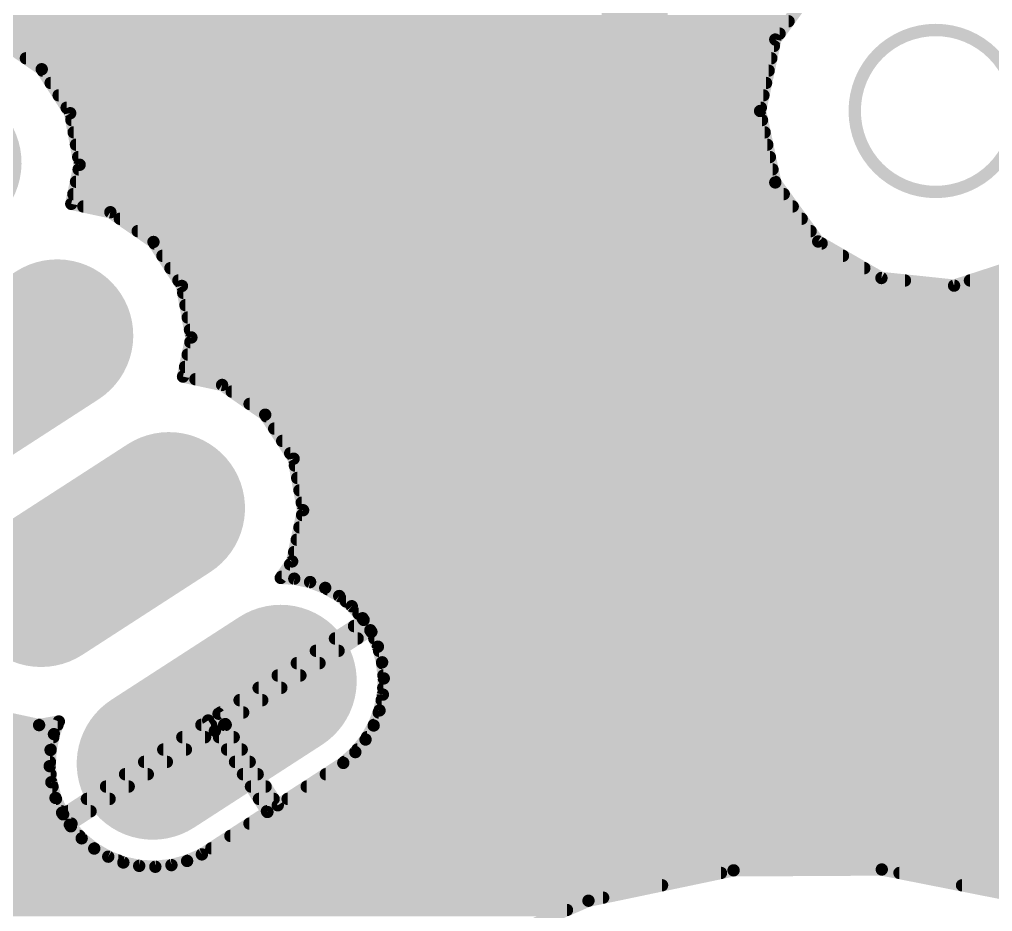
# Model space of a CAD drawing. Extents: x 0 to 84, y 0 to 54.2.
# Drawn here: x 20.06 to 32.08, y 10.19 to 21.21 of the extents above; entities that cross this region are included whole.
import ezdxf

# ---------------------------------------------------------------- set-up
doc = ezdxf.new("R2010")
doc.units = 0
for name, color, linetype in [('1', 12, 'CONTINUOUS'), ('17', 110, 'CONTINUOUS'), ('18', 110, 'CONTINUOUS'), ('20', 31, 'CONTINUOUS')]:
    doc.layers.add(name, color=color, linetype=linetype)

# ---------------------------------------------------------------- blocks, each defined once
blk = doc.blocks.new('LONGP100')
at = {"const_width": 1}
blk.add_lwpolyline([(-0.5, 0), (0.5, 0)], dxfattribs=at)
at = {"const_width": 0.5}
for points in [[(-0.5, 0.25, 1), (-0.5, -0.25)], [(0.5, -0.25, 1), (0.5, 0.25)]]:
    blk.add_lwpolyline(points, format="xyb", dxfattribs=at)
blk = doc.blocks.new('ROUNDV')
at = {"const_width": 0.5}
blk.add_lwpolyline([(0, -0.25, 1), (0, 0.25, 1), (0, -0.25)], format="xyb", dxfattribs=at)

msp = doc.modelspace()

# ---------------------------------------------------------------- linework, layer by layer
at = {"layer": '1'}
for points, const_width in [([(27.6604, 23.2497), (27.6604, 15.2144)], 0.8128), ([(29.8799, 21.6241), (29.396, 20.958)], 0.1524), ([(19.3493, 21.1836), (29.5599, 21.1836)], 0.1524), ([(19.4677, 21.0312), (29.4492, 21.0312)], 0.1524), ([(20.3384, 20.5914), (19.8061, 20.9586)], 0.1524), ([(29.396, 20.958), (29.2085, 20.076)], 0.1524), ([(19.9219, 20.8788), (29.3792, 20.8788)], 0.1524), ([(20.1428, 20.7264), (29.3468, 20.7264)], 0.1524), ([(20.6897, 20.0484), (20.3384, 20.5914)], 0.1524), ([(20.3497, 20.574), (29.3144, 20.574)], 0.1524), ([(20.4483, 20.4216), (29.282, 20.4216)], 0.1524), ([(20.5469, 20.2692), (29.2496, 20.2692)], 0.1524), ([(20.6455, 20.1168), (29.2172, 20.1168)], 0.1524), ([(20.8065, 19.4124), (20.6897, 20.0484)], 0.1524), ([(29.2085, 20.076), (29.396, 19.1941)], 0.1524), ([(20.7051, 19.9644), (29.2323, 19.9644)], 0.1524), ([(20.7331, 19.812), (29.2647, 19.812)], 0.1524), ([(20.7611, 19.6596), (29.297, 19.6596)], 0.1524), ([(20.7029, 18.9295), (20.8065, 19.4124)], 0.1524), ([(20.789, 19.5072), (29.3294, 19.5072)], 0.1524), ([(20.7941, 19.3548), (29.3618, 19.3548)], 0.1524), ([(20.7614, 19.2024), (29.3942, 19.2024)], 0.1524), ([(29.396, 19.1941), (29.926, 18.4646)], 0.1524), ([(20.7288, 19.05), (29.5007, 19.05)], 0.1524), ([(21.1858, 18.826), (20.7029, 18.9295)], 0.1524), ([(20.8518, 18.8976), (29.6114, 18.8976)], 0.1524), ([(21.7181, 18.4588), (21.1858, 18.826)], 0.1524), ([(21.3029, 18.7452), (29.7221, 18.7452)], 0.1524), ([(21.5238, 18.5928), (29.8328, 18.5928)], 0.1524), ([(22.0694, 17.9158), (21.7181, 18.4588)], 0.1524), ([(21.73, 18.4404), (29.9679, 18.4404)], 0.1524), ([(29.926, 18.4646), (30.7069, 18.0137)], 0.1524), ([(21.8286, 18.288), (30.2318, 18.288)], 0.1524), ([(31.6036, 17.9195), (32.4611, 18.1981)], 0.1524), ([(21.9272, 18.1356), (30.4958, 18.1356)], 0.1524), ([(22.0258, 17.9832), (30.9975, 17.9832)], 0.1524), ([(30.7069, 18.0137), (31.6036, 17.9195)], 0.1524), ([(31.7996, 17.9832), (42.7642, 17.9832)], 0.1524), ([(22.1861, 17.2797), (22.0694, 17.9158)], 0.1524), ([(22.085, 17.8308), (42.7642, 17.8308)], 0.1524), ([(22.1129, 17.6784), (42.7642, 17.6784)], 0.1524), ([(22.1409, 17.526), (42.7642, 17.526)], 0.1524), ([(22.1689, 17.3736), (42.7936, 17.3736)], 0.1524), ([(22.0826, 16.7969), (22.1861, 17.2797)], 0.1524), ([(22.1736, 17.2212), (42.8568, 17.2212)], 0.1524), ([(22.1409, 17.0688), (42.9199, 17.0688)], 0.1524), ([(22.1082, 16.9164), (42.983, 16.9164)], 0.1524), ([(22.5654, 16.6934), (22.0826, 16.7969)], 0.1524), ([(22.236, 16.764), (43.0819, 16.764)], 0.1524), ([(23.0978, 16.3261), (22.5654, 16.6934)], 0.1524), ([(22.684, 16.6116), (43.2343, 16.6116)], 0.1524), ([(22.9049, 16.4592), (43.3867, 16.4592)], 0.1524), ([(23.449, 15.7832), (23.0978, 16.3261)], 0.1524), ([(23.1103, 16.3068), (43.6014, 16.3068)], 0.1524), ([(23.2089, 16.1544), (43.9693, 16.1544)], 0.1524), ([(23.3075, 16.002), (45.1772, 16.002)], 0.1524), ([(23.4061, 15.8496), (45.1772, 15.8496)], 0.1524), ([(23.5658, 15.1471), (23.449, 15.7832)], 0.1524), ([(23.4648, 15.6972), (45.1772, 15.6972)], 0.1524), ([(23.4928, 15.5448), (45.1772, 15.5448)], 0.1524), ([(27.6604, 15.2144), (25.781, 13.335)], 0.8128), ([(23.5208, 15.3924), (45.1856, 15.3924)], 0.1524), ([(23.5487, 15.24), (45.2487, 15.24)], 0.1524), ([(23.4302, 14.5147), (23.5658, 15.1471)], 0.1524), ([(23.553, 15.0876), (45.3118, 15.0876)], 0.1524), ([(23.5204, 14.9352), (45.375, 14.9352)], 0.1524), ([(23.4877, 14.7828), (45.4441, 14.7828)], 0.1524), ([(23.455, 14.6304), (45.5965, 14.6304)], 0.1524), ([(23.2895, 14.3108), (23.4302, 14.5147)], 0.1524), ([(23.4049, 14.478), (45.7489, 14.478)], 0.1524), ([(23.4567, 14.3018), (23.2895, 14.3108)], 0.1524), ([(23.2997, 14.3256), (45.9013, 14.3256)], 0.1524), ([(23.6521, 14.2599), (23.4567, 14.3018)], 0.1524), ([(23.8386, 14.1879), (23.6521, 14.2599)], 0.1524), ([(24.0116, 14.0877), (23.8386, 14.1879)], 0.1524), ([(23.864, 14.1732), (46.2597, 14.1732)], 0.1524), ([(24.1667, 13.9616), (24.0116, 14.0877)], 0.1524), ([(24.0938, 14.0208), (47.8442, 14.0208)], 0.1524), ([(24.3002, 13.8128), (24.1667, 13.9616)], 0.1524), ([(24.2503, 13.8684), (47.8442, 13.8684)], 0.1524), ([(22.5217, 12.6339), (24.3131, 13.7928)], 0.1524), ([(24.3131, 13.7928), (24.3002, 13.8128)], 0.1524), ([(24.3959, 13.6649), (22.6045, 12.506)], 0.1524), ([(24.1943, 13.716), (47.8442, 13.716)], 0.1524), ([(24.4088, 13.6449), (24.3959, 13.6649)], 0.1524), ([(24.4898, 13.4622), (24.4088, 13.6449)], 0.1524), ([(23.9588, 13.5636), (24.2393, 13.5636)], 0.1524), ([(24.4448, 13.5636), (47.8736, 13.5636)], 0.1524), ([(23.7232, 13.4112), (24.0037, 13.4112)], 0.1524), ([(24.5412, 13.269), (24.4898, 13.4622)], 0.1524), ([(24.5033, 13.4112), (47.9368, 13.4112)], 0.1524), ([(24.5617, 13.0702), (24.5412, 13.269)], 0.1524), ([(23.4876, 13.2588), (23.7682, 13.2588)], 0.1524), ([(24.5422, 13.2588), (47.9999, 13.2588)], 0.1524), ([(23.252, 13.1064), (23.5326, 13.1064)], 0.1524), ([(24.5509, 12.8706), (24.5617, 13.0702)], 0.1524), ([(24.558, 13.1064), (48.063, 13.1064)], 0.1524), ([(23.0165, 12.954), (23.297, 12.954)], 0.1524), ([(24.5554, 12.954), (48.1619, 12.954)], 0.1524), ([(22.7809, 12.8016), (23.0614, 12.8016)], 0.1524), ([(24.509, 12.6751), (24.5509, 12.8706)], 0.1524), ([(24.5361, 12.8016), (48.3143, 12.8016)], 0.1524), ([(24.4371, 12.4886), (24.509, 12.6751)], 0.1524), ([(19.6735, 12.629), (20.3058, 12.4935)], 0.1524), ([(20.6023, 11.3922), (22.3937, 12.5511)], 0.1524), ([(22.3937, 12.5511), (22.4765, 12.4232)], 0.1524), ([(22.6045, 12.506), (22.5217, 12.6339)], 0.1524), ([(22.5453, 12.6492), (22.8259, 12.6492)], 0.1524), ([(24.499, 12.6492), (48.4667, 12.6492)], 0.1524), ([(14.1199, 12.4968), (20.2902, 12.4968)], 0.1524), ([(20.3058, 12.4935), (20.5495, 12.5382)], 0.1524), ([(20.324, 12.4968), (20.5335, 12.4968)], 0.1524), ([(20.5495, 12.5382), (20.4892, 12.382)], 0.1524), ([(22.4765, 12.4232), (20.6851, 11.2643)], 0.1524), ([(22.3097, 12.4968), (22.4289, 12.4968)], 0.1524), ([(22.4765, 12.4232), (22.6045, 12.506)], 0.1524), ([(23.125, 11.4209), (22.4765, 12.4232)], 0.1524), ([(22.5903, 12.4968), (22.6104, 12.4968)], 0.1524), ([(22.6045, 12.506), (23.2529, 11.5036)], 0.1524), ([(24.3368, 12.3156), (24.4371, 12.4886)], 0.1524), ([(24.4402, 12.4968), (48.6814, 12.4968)], 0.1524), ([(14.1199, 12.3444), (20.4811, 12.3444)], 0.1524), ([(20.4892, 12.382), (20.4473, 12.1866)], 0.1524), ([(22.0742, 12.3444), (22.3547, 12.3444)], 0.1524), ([(22.5275, 12.3444), (22.709, 12.3444)], 0.1524), ([(24.2107, 12.1605), (24.3368, 12.3156)], 0.1524), ([(24.3535, 12.3444), (49.0493, 12.3444)], 0.1524), ([(14.1199, 12.192), (20.4485, 12.192)], 0.1524), ([(20.4473, 12.1866), (20.4365, 11.987)], 0.1524), ([(21.8386, 12.192), (22.1191, 12.192)], 0.1524), ([(22.6261, 12.192), (22.8076, 12.192)], 0.1524), ([(24.2363, 12.192), (54.7981, 12.192)], 0.1524), ([(24.0619, 12.027), (24.2107, 12.1605)], 0.1524), ([(14.0696, 12.0396), (20.4393, 12.0396)], 0.1524), ([(20.4365, 11.987), (20.457, 11.7881)], 0.1524), ([(21.603, 12.0396), (21.8836, 12.0396)], 0.1524), ([(22.7247, 12.0396), (22.9062, 12.0396)], 0.1524), ([(23.2529, 11.5036), (24.0619, 12.027)], 0.1524), ([(24.076, 12.0396), (54.477, 12.0396)], 0.1524), ([(13.9896, 11.8872), (20.4468, 11.8872)], 0.1524), ([(21.3674, 11.8872), (21.648, 11.8872)], 0.1524), ([(22.8233, 11.8872), (23.0048, 11.8872)], 0.1524), ([(23.8458, 11.8872), (54.2199, 11.8872)], 0.1524), ([(13.9096, 11.7348), (20.4712, 11.7348)], 0.1524), ([(20.457, 11.7881), (20.5084, 11.5949)], 0.1524), ([(21.1319, 11.7348), (21.4124, 11.7348)], 0.1524), ([(22.9219, 11.7348), (23.1034, 11.7348)], 0.1524), ([(23.6102, 11.7348), (53.9628, 11.7348)], 0.1524), ([(13.8296, 11.5824), (20.514, 11.5824)], 0.1524), ([(20.5084, 11.5949), (20.5894, 11.4122)], 0.1524), ([(20.8963, 11.5824), (21.1768, 11.5824)], 0.1524), ([(23.0205, 11.5824), (23.202, 11.5824)], 0.1524), ([(23.3747, 11.5824), (53.7057, 11.5824)], 0.1524), ([(13.7496, 11.43), (20.5815, 11.43)], 0.1524), ([(20.5894, 11.4122), (20.6023, 11.3922)], 0.1524), ([(20.6607, 11.43), (20.9413, 11.43)], 0.1524), ([(22.316, 10.8975), (23.125, 11.4209)], 0.1524), ([(23.1191, 11.43), (53.4486, 11.43)], 0.1524), ([(13.5303, 11.2776), (20.7057, 11.2776)], 0.1524), ([(20.6851, 11.2643), (20.698, 11.2443)], 0.1524), ([(20.698, 11.2443), (20.8315, 11.0955)], 0.1524), ([(22.9035, 11.2776), (53.1763, 11.2776)], 0.1524), ([(13.3095, 11.1252), (20.8049, 11.1252)], 0.1524), ([(22.6679, 11.1252), (52.9013, 11.1252)], 0.1524), ([(20.8315, 11.0955), (20.9867, 10.9695)], 0.1524), ([(13.075, 10.9728), (20.9825, 10.9728)], 0.1524), ([(20.9867, 10.9695), (21.1596, 10.8692)], 0.1524), ([(21.1596, 10.8692), (21.3461, 10.7973)], 0.1524), ([(22.1332, 10.8165), (22.316, 10.8975)], 0.1524), ([(22.4324, 10.9728), (52.6263, 10.9728)], 0.1524), ([(1.2403, 10.8204), (21.2861, 10.8204)], 0.1524), ([(21.3461, 10.7973), (21.5416, 10.7553)], 0.1524), ([(21.5416, 10.7553), (21.7412, 10.7445)], 0.1524), ([(21.7412, 10.7445), (21.94, 10.7651)], 0.1524), ([(21.94, 10.7651), (22.1332, 10.8165)], 0.1524), ([(22.142, 10.8204), (52.3513, 10.8204)], 0.1524), ([(1.2734, 10.668), (28.7257, 10.668)], 0.1524), ([(28.8808, 10.7005), (27.0894, 10.3253)], 0.1524), ([(30.7111, 10.7111), (28.8808, 10.7005)], 0.1524), ([(28.8808, 10.7005), (28.8808, 10.7005)], 0.1524), ([(32.5069, 10.3568), (30.7111, 10.7111)], 0.1524), ([(30.7111, 10.7111), (30.7111, 10.7111)], 0.1524), ([(30.9297, 10.668), (52.0287, 10.668)], 0.1524), ([(1.3065, 10.5156), (27.998, 10.5156)], 0.1524), ([(31.702, 10.5156), (51.6864, 10.5156)], 0.1524), ([(1.3396, 10.3632), (27.2703, 10.3632)], 0.1524), ([(27.0894, 10.3253), (25.4086, 9.6006)], 0.1524), ([(27.0894, 10.3253), (27.0894, 10.3253)], 0.1524), ([(1.3727, 10.2108), (26.8238, 10.2108)], 0.1524)]:
    msp.add_lwpolyline(points, dxfattribs=dict(at, const_width=const_width))
for points, const_width in [([(29.5599, 21.1455, 1), (29.5599, 21.2217)], 0.0762), ([(29.4333, 20.9501, 1), (29.3587, 20.9659)], 0.0762), ([(29.4492, 20.9931, 1), (29.4492, 21.0693)], 0.0762), ([(29.3652, 20.9804, 1), (29.4268, 20.9356)], 0.0762), ([(29.3792, 20.8407, 1), (29.3792, 20.9169)], 0.0762), ([(20.1428, 20.7645, 1), (20.1428, 20.6883)], 0.0762), ([(29.3468, 20.6883, 1), (29.3468, 20.7645)], 0.0762), ([(20.3704, 20.6121, 1), (20.3065, 20.5707)], 0.0762), ([(20.3497, 20.6121, 1), (20.3497, 20.5359)], 0.0762), ([(20.3168, 20.5601, 1), (20.3601, 20.6228)], 0.0762), ([(29.3144, 20.5359, 1), (29.3144, 20.6121)], 0.0762), ([(20.4483, 20.4597, 1), (20.4483, 20.3835)], 0.0762), ([(29.282, 20.3835, 1), (29.282, 20.4597)], 0.0762), ([(20.5469, 20.3073, 1), (20.5469, 20.2311)], 0.0762), ([(29.2496, 20.2311, 1), (29.2496, 20.3073)], 0.0762), ([(20.6455, 20.1549, 1), (20.6455, 20.0787)], 0.0762), ([(29.2172, 20.0787, 1), (29.2172, 20.1549)], 0.0762), ([(20.7272, 20.0553, 1), (20.6522, 20.0416)], 0.0762), ([(20.6577, 20.0277, 1), (20.7217, 20.0691)], 0.0762), ([(29.2458, 20.0839, 1), (29.1713, 20.0681)], 0.0762), ([(29.1713, 20.0839, 1), (29.2458, 20.0681)], 0.0762), ([(20.7051, 20.0025, 1), (20.7051, 19.9263)], 0.0762), ([(29.2323, 19.9263, 1), (29.2323, 20.0025)], 0.0762), ([(20.7331, 19.8501, 1), (20.7331, 19.7739)], 0.0762), ([(29.2647, 19.7739, 1), (29.2647, 19.8501)], 0.0762), ([(20.7611, 19.6977, 1), (20.7611, 19.6215)], 0.0762), ([(29.297, 19.6215, 1), (29.297, 19.6977)], 0.0762), ([(20.789, 19.5453, 1), (20.789, 19.4691)], 0.0762), ([(20.8437, 19.4044, 1), (20.7692, 19.4203)], 0.0762), ([(29.3294, 19.4691, 1), (29.3294, 19.5453)], 0.0762), ([(20.7941, 19.3929, 1), (20.7941, 19.3167)], 0.0762), ([(20.769, 19.4055, 1), (20.8439, 19.4192)], 0.0762), ([(29.3618, 19.3167, 1), (29.3618, 19.3929)], 0.0762), ([(20.7614, 19.2405, 1), (20.7614, 19.1643)], 0.0762), ([(29.4268, 19.2164, 1), (29.3652, 19.1717)], 0.0762), ([(29.3587, 19.1861, 1), (29.4333, 19.202)], 0.0762), ([(29.3942, 19.1643, 1), (29.3942, 19.2405)], 0.0762), ([(20.7288, 19.0881, 1), (20.7288, 19.0119)], 0.0762), ([(29.5007, 19.0119, 1), (29.5007, 19.0881)], 0.0762), ([(20.7109, 18.9668, 1), (20.695, 18.8923)], 0.0762), ([(20.6657, 18.9375, 1), (20.7402, 18.9215)], 0.0762), ([(20.8518, 18.9357, 1), (20.8518, 18.8595)], 0.0762), ([(21.2074, 18.8574, 1), (21.1641, 18.7946)], 0.0762), ([(21.1778, 18.7888, 1), (21.1938, 18.8633)], 0.0762), ([(29.6114, 18.8595, 1), (29.6114, 18.9357)], 0.0762), ([(21.3029, 18.7833, 1), (21.3029, 18.7071)], 0.0762), ([(29.7221, 18.7071, 1), (29.7221, 18.7833)], 0.0762), ([(21.5238, 18.6309, 1), (21.5238, 18.5547)], 0.0762), ([(29.8328, 18.5547, 1), (29.8328, 18.6309)], 0.0762), ([(21.7501, 18.4795, 1), (21.6861, 18.4381)], 0.0762), ([(21.73, 18.4785, 1), (21.73, 18.4023)], 0.0762), ([(21.6965, 18.4274, 1), (21.7397, 18.4901)], 0.0762), ([(29.945, 18.4976, 1), (29.9069, 18.4316)], 0.0762), ([(29.8952, 18.4422, 1), (29.9568, 18.487)], 0.0762), ([(29.9679, 18.4023, 1), (29.9679, 18.4785)], 0.0762), ([(21.8286, 18.3261, 1), (21.8286, 18.2499)], 0.0762), ([(30.2318, 18.2499, 1), (30.2318, 18.3261)], 0.0762), ([(21.9272, 18.1737, 1), (21.9272, 18.0975)], 0.0762), ([(30.4958, 18.0975, 1), (30.4958, 18.1737)], 0.0762), ([(22.0258, 18.0213, 1), (22.0258, 17.9451)], 0.0762), ([(30.7108, 18.0516, 1), (30.7029, 17.9759)], 0.0762), ([(30.6878, 17.9808, 1), (30.7259, 18.0467)], 0.0762), ([(30.9975, 17.9451, 1), (30.9975, 18.0213)], 0.0762), ([(31.7996, 18.0213, 1), (31.7996, 17.9451)], 0.0762), ([(22.1068, 17.9227, 1), (22.0319, 17.9089)], 0.0762), ([(22.0374, 17.8951, 1), (22.1014, 17.9365)], 0.0762), ([(22.085, 17.8689, 1), (22.085, 17.7927)], 0.0762), ([(31.5918, 17.9557, 1), (31.6154, 17.8833)], 0.0762), ([(31.5996, 17.8816, 1), (31.6076, 17.9574)], 0.0762), ([(22.1129, 17.7165, 1), (22.1129, 17.6403)], 0.0762), ([(22.1409, 17.5641, 1), (22.1409, 17.4879)], 0.0762), ([(22.1689, 17.4117, 1), (22.1689, 17.3355)], 0.0762), ([(22.1486, 17.2728, 1), (22.2236, 17.2866)], 0.0762), ([(22.2234, 17.2717, 1), (22.1489, 17.2877)], 0.0762), ([(22.1736, 17.2593, 1), (22.1736, 17.1831)], 0.0762), ([(22.1409, 17.1069, 1), (22.1409, 17.0307)], 0.0762), ([(22.1082, 16.9545, 1), (22.1082, 16.8783)], 0.0762), ([(22.0906, 16.8341, 1), (22.0746, 16.7596)], 0.0762), ([(22.0454, 16.8049, 1), (22.1199, 16.7889)], 0.0762), ([(22.236, 16.8021, 1), (22.236, 16.7259)], 0.0762), ([(22.5871, 16.7247, 1), (22.5438, 16.662)], 0.0762), ([(22.5575, 16.6561, 1), (22.5734, 16.7306)], 0.0762), ([(22.684, 16.6497, 1), (22.684, 16.5735)], 0.0762), ([(22.9049, 16.4973, 1), (22.9049, 16.4211)], 0.0762), ([(23.1298, 16.3468, 1), (23.0658, 16.3055)], 0.0762), ([(23.1103, 16.3449, 1), (23.1103, 16.2687)], 0.0762), ([(23.0761, 16.2948, 1), (23.1194, 16.3575)], 0.0762), ([(23.2089, 16.1925, 1), (23.2089, 16.1163)], 0.0762), ([(23.3075, 16.0401, 1), (23.3075, 15.9639)], 0.0762), ([(23.4061, 15.8877, 1), (23.4061, 15.8115)], 0.0762), ([(23.4865, 15.79, 1), (23.4116, 15.7763)], 0.0762), ([(23.417, 15.7625, 1), (23.481, 15.8039)], 0.0762), ([(23.4648, 15.7353, 1), (23.4648, 15.6591)], 0.0762), ([(23.4928, 15.5829, 1), (23.4928, 15.5067)], 0.0762), ([(27.8041, 15.0707, 1), (27.5167, 15.3581)], 0.4064), ([(23.5208, 15.4305, 1), (23.5208, 15.3543)], 0.0762), ([(27.4572, 15.2144, 1), (27.8636, 15.2144)], 0.4064), ([(23.5487, 15.2781, 1), (23.5487, 15.2019)], 0.0762), ([(23.553, 15.1257, 1), (23.553, 15.0495)], 0.0762), ([(23.5283, 15.1402, 1), (23.6033, 15.154)], 0.0762), ([(23.603, 15.1391, 1), (23.5285, 15.1551)], 0.0762), ([(23.5204, 14.9733, 1), (23.5204, 14.8971)], 0.0762), ([(23.4877, 14.8209, 1), (23.4877, 14.7447)], 0.0762), ([(23.455, 14.6685, 1), (23.455, 14.5923)], 0.0762), ([(23.4049, 14.5161, 1), (23.4049, 14.4399)], 0.0762), ([(23.393, 14.5227, 1), (23.4675, 14.5068)], 0.0762), ([(23.4616, 14.4931, 1), (23.3989, 14.5364)], 0.0762), ([(23.2916, 14.3489, 1), (23.2875, 14.2728)], 0.0762), ([(23.2582, 14.3325, 1), (23.3209, 14.2892)], 0.0762), ([(23.2997, 14.3637, 1), (23.2997, 14.2875)], 0.0762), ([(23.4647, 14.339, 1), (23.4487, 14.2645)], 0.0762), ([(23.4546, 14.2637, 1), (23.4587, 14.3398)], 0.0762), ([(23.6658, 14.2954, 1), (23.6384, 14.2243)], 0.0762), ([(23.6441, 14.2226, 1), (23.6601, 14.2971)], 0.0762), ([(23.8577, 14.2209, 1), (23.8195, 14.1549)], 0.0762), ([(23.8249, 14.1524, 1), (23.8523, 14.2234)], 0.0762), ([(23.864, 14.2113, 1), (23.864, 14.1351)], 0.0762), ([(24.0356, 14.1172, 1), (23.9875, 14.0581)], 0.0762), ([(23.9925, 14.0547, 1), (24.0307, 14.1206)], 0.0762), ([(24.0938, 14.0589, 1), (24.0938, 13.9827)], 0.0762), ([(24.1951, 13.987, 1), (24.1383, 13.9361)], 0.0762), ([(24.1427, 13.932, 1), (24.1907, 13.9911)], 0.0762), ([(24.2503, 13.9065, 1), (24.2503, 13.8303)], 0.0762), ([(24.3322, 13.8335, 1), (24.2682, 13.7921)], 0.0762), ([(24.2718, 13.7873, 1), (24.3286, 13.8382)], 0.0762), ([(24.2811, 13.7721, 1), (24.3451, 13.8135)], 0.0762), ([(24.3338, 13.7608, 1), (24.2924, 13.8248)], 0.0762), ([(24.1943, 13.7541, 1), (24.1943, 13.6779)], 0.0762), ([(24.4279, 13.6856, 1), (24.3639, 13.6442)], 0.0762), ([(24.4436, 13.6604, 1), (24.374, 13.6295)], 0.0762), ([(24.4166, 13.6329, 1), (24.3752, 13.6969)], 0.0762), ([(24.3768, 13.6242, 1), (24.4408, 13.6656)], 0.0762), ([(23.9588, 13.6017, 1), (23.9588, 13.5255)], 0.0762), ([(24.2393, 13.5255, 1), (24.2393, 13.6017)], 0.0762), ([(24.4448, 13.6017, 1), (24.4448, 13.5255)], 0.0762), ([(25.6373, 13.4787, 1), (25.9247, 13.1913)], 0.4064), ([(23.7232, 13.4493, 1), (23.7232, 13.3731)], 0.0762), ([(24.0037, 13.3731, 1), (24.0037, 13.4493)], 0.0762), ([(24.5266, 13.472, 1), (24.453, 13.4524)], 0.0762), ([(24.4549, 13.4468, 1), (24.5246, 13.4776)], 0.0762), ([(24.5033, 13.4493, 1), (24.5033, 13.3731)], 0.0762), ([(24.5791, 13.2729, 1), (24.5033, 13.2651)], 0.0762), ([(23.4876, 13.2969, 1), (23.4876, 13.2207)], 0.0762), ([(23.7682, 13.2207, 1), (23.7682, 13.2969)], 0.0762), ([(24.5422, 13.2969, 1), (24.5422, 13.2207)], 0.0762), ([(24.5044, 13.2592, 1), (24.578, 13.2788)], 0.0762), ([(23.252, 13.1445, 1), (23.252, 13.0683)], 0.0762), ([(23.5326, 13.0683, 1), (23.5326, 13.1445)], 0.0762), ([(24.558, 13.1445, 1), (24.558, 13.0683)], 0.0762), ([(24.5998, 13.0681, 1), (24.5237, 13.0722)], 0.0762), ([(24.5238, 13.0662, 1), (24.5996, 13.0741)], 0.0762), ([(23.0165, 12.9921, 1), (23.0165, 12.9159)], 0.0762), ([(23.297, 12.9159, 1), (23.297, 12.9921)], 0.0762), ([(24.5554, 12.9921, 1), (24.5554, 12.9159)], 0.0762), ([(22.7809, 12.8397, 1), (22.7809, 12.7635)], 0.0762), ([(23.0614, 12.7635, 1), (23.0614, 12.8397)], 0.0762), ([(24.5361, 12.8397, 1), (24.5361, 12.7635)], 0.0762), ([(24.5129, 12.8726, 1), (24.589, 12.8685)], 0.0762), ([(24.5882, 12.8626, 1), (24.5137, 12.8785)], 0.0762), ([(24.5446, 12.6614, 1), (24.4735, 12.6888)], 0.0762), ([(22.4257, 12.5718, 1), (22.3617, 12.5304)], 0.0762), ([(22.4144, 12.5192, 1), (22.373, 12.5831)], 0.0762), ([(22.5537, 12.6546, 1), (22.4897, 12.6132)], 0.0762), ([(22.501, 12.6659, 1), (22.5424, 12.6019)], 0.0762), ([(22.5453, 12.6873, 1), (22.5453, 12.6111)], 0.0762), ([(22.8259, 12.6111, 1), (22.8259, 12.6873)], 0.0762), ([(24.499, 12.6873, 1), (24.499, 12.6111)], 0.0762), ([(24.4718, 12.6831, 1), (24.5463, 12.6671)], 0.0762), ([(20.2989, 12.5309, 1), (20.3127, 12.456)], 0.0762), ([(20.324, 12.5349, 1), (20.324, 12.4587)], 0.0762), ([(20.2902, 12.4587, 1), (20.2902, 12.5349)], 0.0762), ([(20.2978, 12.4562, 1), (20.3138, 12.5307)], 0.0762), ([(20.585, 12.5245, 1), (20.5139, 12.5519)], 0.0762), ([(20.5335, 12.4587, 1), (20.5335, 12.5349)], 0.0762), ([(20.5563, 12.5007, 1), (20.5426, 12.5757)], 0.0762), ([(22.3097, 12.5349, 1), (22.3097, 12.4587)], 0.0762), ([(22.4289, 12.4587, 1), (22.4289, 12.5349)], 0.0762), ([(22.5085, 12.4439, 1), (22.4445, 12.4025)], 0.0762), ([(22.4972, 12.3912, 1), (22.4558, 12.4552)], 0.0762), ([(22.5903, 12.5349, 1), (22.5903, 12.4587)], 0.0762), ([(22.6365, 12.5267, 1), (22.5725, 12.4853)], 0.0762), ([(22.5838, 12.538, 1), (22.6252, 12.474)], 0.0762), ([(22.5725, 12.4853, 1), (22.6365, 12.5267)], 0.0762), ([(22.6252, 12.474, 1), (22.5838, 12.5379)], 0.0762), ([(22.6104, 12.4587, 1), (22.6104, 12.5349)], 0.0762), ([(24.4015, 12.5023, 1), (24.4726, 12.4749)], 0.0762), ([(24.4402, 12.5349, 1), (24.4402, 12.4587)], 0.0762), ([(24.47, 12.4695, 1), (24.4041, 12.5077)], 0.0762), ([(20.4537, 12.3957, 1), (20.5248, 12.3683)], 0.0762), ([(20.5265, 12.374, 1), (20.452, 12.39)], 0.0762), ([(20.4811, 12.3063, 1), (20.4811, 12.3825)], 0.0762), ([(22.0742, 12.3825, 1), (22.0742, 12.3063)], 0.0762), ([(22.3547, 12.3063, 1), (22.3547, 12.3825)], 0.0762), ([(22.4558, 12.4552, 1), (22.4972, 12.3912)], 0.0762), ([(22.4445, 12.4025, 1), (22.5085, 12.4439)], 0.0762), ([(22.5275, 12.3825, 1), (22.5275, 12.3063)], 0.0762), ([(22.709, 12.3063, 1), (22.709, 12.3825)], 0.0762), ([(24.3664, 12.2916, 1), (24.3072, 12.3397)], 0.0762), ([(24.3535, 12.3825, 1), (24.3535, 12.3063)], 0.0762), ([(20.4853, 12.1845, 1), (20.4093, 12.1886)], 0.0762), ([(20.4485, 12.1539, 1), (20.4485, 12.2301)], 0.0762), ([(21.8386, 12.2301, 1), (21.8386, 12.1539)], 0.0762), ([(22.1191, 12.1539, 1), (22.1191, 12.2301)], 0.0762), ([(22.6261, 12.2301, 1), (22.6261, 12.1539)], 0.0762), ([(22.8076, 12.1539, 1), (22.8076, 12.2301)], 0.0762), ([(24.2363, 12.2301, 1), (24.2363, 12.1539)], 0.0762), ([(24.3038, 12.3348, 1), (24.3698, 12.2965)], 0.0762), ([(20.41, 12.1946, 1), (20.4846, 12.1786)], 0.0762), ([(24.1812, 12.1845, 1), (24.2403, 12.1365)], 0.0762), ([(24.2362, 12.1322, 1), (24.1853, 12.1889)], 0.0762), ([(20.3984, 11.989, 1), (20.4745, 11.9849)], 0.0762), ([(20.4744, 11.9909, 1), (20.3986, 11.983)], 0.0762), ([(20.4393, 12.0015, 1), (20.4393, 12.0777)], 0.0762), ([(21.603, 12.0777, 1), (21.603, 12.0015)], 0.0762), ([(21.8836, 12.0015, 1), (21.8836, 12.0777)], 0.0762), ([(22.7247, 12.0777, 1), (22.7247, 12.0015)], 0.0762), ([(22.9062, 12.0015, 1), (22.9062, 12.0777)], 0.0762), ([(24.0365, 12.0554, 1), (24.0874, 11.9987)], 0.0762), ([(24.076, 12.0777, 1), (24.076, 12.0015)], 0.0762), ([(24.0826, 11.995, 1), (24.0412, 12.059)], 0.0762), ([(20.4468, 11.8491, 1), (20.4468, 11.9253)], 0.0762), ([(21.3674, 11.9253, 1), (21.3674, 11.8491)], 0.0762), ([(21.648, 11.8491, 1), (21.648, 11.9253)], 0.0762), ([(22.8233, 11.9253, 1), (22.8233, 11.8491)], 0.0762), ([(23.0048, 11.8491, 1), (23.0048, 11.9253)], 0.0762), ([(23.8458, 11.9253, 1), (23.8458, 11.8491)], 0.0762), ([(20.4939, 11.7979, 1), (20.4202, 11.7783)], 0.0762), ([(20.4191, 11.7842, 1), (20.4949, 11.792)], 0.0762), ([(20.4712, 11.6967, 1), (20.4712, 11.7729)], 0.0762), ([(21.1319, 11.7729, 1), (21.1319, 11.6967)], 0.0762), ([(21.4124, 11.6967, 1), (21.4124, 11.7729)], 0.0762), ([(22.9219, 11.7729, 1), (22.9219, 11.6967)], 0.0762), ([(23.1034, 11.6967, 1), (23.1034, 11.7729)], 0.0762), ([(23.6102, 11.7729, 1), (23.6102, 11.6967)], 0.0762), ([(20.5433, 11.6104, 1), (20.4736, 11.5795)], 0.0762), ([(20.514, 11.5443, 1), (20.514, 11.6205)], 0.0762), ([(20.8963, 11.6205, 1), (20.8963, 11.5443)], 0.0762), ([(21.1768, 11.5443, 1), (21.1768, 11.6205)], 0.0762), ([(23.0205, 11.6205, 1), (23.0205, 11.5443)], 0.0762), ([(23.202, 11.5443, 1), (23.202, 11.6205)], 0.0762), ([(23.3747, 11.6205, 1), (23.3747, 11.5443)], 0.0762), ([(20.4716, 11.5851, 1), (20.5453, 11.6047)], 0.0762), ([(23.2322, 11.5356, 1), (23.2736, 11.4716)], 0.0762), ([(23.2209, 11.4829, 1), (23.2849, 11.5243)], 0.0762), ([(20.6214, 11.4329, 1), (20.5574, 11.3915)], 0.0762), ([(20.5546, 11.3967, 1), (20.6243, 11.4276)], 0.0762), ([(20.5816, 11.4242, 1), (20.623, 11.3602)], 0.0762), ([(20.5703, 11.3715, 1), (20.6343, 11.4129)], 0.0762), ([(20.5815, 11.3919, 1), (20.5815, 11.4681)], 0.0762), ([(20.6607, 11.4681, 1), (20.6607, 11.3919)], 0.0762), ([(20.9413, 11.3919, 1), (20.9413, 11.4681)], 0.0762), ([(23.1191, 11.4681, 1), (23.1191, 11.3919)], 0.0762), ([(23.093, 11.4002, 1), (23.157, 11.4416)], 0.0762), ([(23.1457, 11.3889, 1), (23.1043, 11.4528)], 0.0762), ([(20.7171, 11.285, 1), (20.6531, 11.2436)], 0.0762), ([(20.6644, 11.2963, 1), (20.7058, 11.2323)], 0.0762), ([(20.7264, 11.2698, 1), (20.6697, 11.2189)], 0.0762), ([(20.666, 11.2236, 1), (20.73, 11.265)], 0.0762), ([(20.7057, 11.2395, 1), (20.7057, 11.3157)], 0.0762), ([(22.9035, 11.3157, 1), (22.9035, 11.2395)], 0.0762), ([(20.8049, 11.0871, 1), (20.8049, 11.1633)], 0.0762), ([(22.6679, 11.1633, 1), (22.6679, 11.0871)], 0.0762), ([(20.8555, 11.1251, 1), (20.8075, 11.066)], 0.0762), ([(20.8032, 11.0701, 1), (20.8599, 11.121)], 0.0762), ([(21.0058, 11.0024, 1), (20.9675, 10.9365)], 0.0762), ([(20.9626, 10.9399, 1), (21.0107, 10.999)], 0.0762), ([(20.9825, 10.9347, 1), (20.9825, 11.0109)], 0.0762), ([(21.1733, 10.9048, 1), (21.1459, 10.8337)], 0.0762), ([(21.1405, 10.8363, 1), (21.1787, 10.9022)], 0.0762), ([(22.2953, 10.9295, 1), (22.3366, 10.8655)], 0.0762), ([(22.3314, 10.8626, 1), (22.3005, 10.9323)], 0.0762), ([(22.4324, 11.0109, 1), (22.4324, 10.9347)], 0.0762), ([(21.2861, 10.7823, 1), (21.2861, 10.8585)], 0.0762), ([(21.3541, 10.8345, 1), (21.3381, 10.76)], 0.0762), ([(21.3324, 10.7617, 1), (21.3598, 10.8328)], 0.0762), ([(21.5436, 10.7934, 1), (21.5395, 10.7173)], 0.0762), ([(21.5336, 10.7181, 1), (21.5495, 10.7926)], 0.0762), ([(21.7372, 10.7824, 1), (21.7451, 10.7066)], 0.0762), ([(21.7391, 10.7065, 1), (21.7432, 10.7826)], 0.0762), ([(21.9302, 10.8019, 1), (21.9498, 10.7283)], 0.0762), ([(21.9439, 10.7272, 1), (21.9361, 10.803)], 0.0762), ([(22.1178, 10.8513, 1), (22.1486, 10.7817)], 0.0762), ([(22.142, 10.8585, 1), (22.142, 10.7823)], 0.0762), ([(22.143, 10.7797, 1), (22.1234, 10.8533)], 0.0762), ([(28.7257, 10.6299, 1), (28.7257, 10.7061)], 0.0762), ([(28.8806, 10.7386, 1), (28.8811, 10.6624)], 0.0762), ([(28.8808, 10.7386, 1), (28.8808, 10.6624)], 0.0762), ([(28.8887, 10.6632, 1), (28.873, 10.7378)], 0.0762), ([(28.8808, 10.6624, 1), (28.8808, 10.7386)], 0.0762), ([(30.7185, 10.7485, 1), (30.7038, 10.6737)], 0.0762), ([(30.7111, 10.7492, 1), (30.7111, 10.673)], 0.0762), ([(30.7114, 10.673, 1), (30.7109, 10.7492)], 0.0762), ([(30.7111, 10.673, 1), (30.7111, 10.7492)], 0.0762), ([(30.9297, 10.7061, 1), (30.9297, 10.6299)], 0.0762), ([(27.998, 10.4775, 1), (27.998, 10.5537)], 0.0762), ([(31.702, 10.5537, 1), (31.702, 10.4775)], 0.0762), ([(27.1275, 10.3253, 1), (27.0513, 10.3253)], 0.0762), ([(27.0816, 10.3626, 1), (27.0972, 10.288)], 0.0762), ([(27.0513, 10.3253, 1), (27.1275, 10.3253)], 0.0762), ([(27.1045, 10.2903, 1), (27.0743, 10.3603)], 0.0762), ([(27.2703, 10.3251, 1), (27.2703, 10.4013)], 0.0762), ([(26.8238, 10.1727, 1), (26.8238, 10.2489)], 0.0762)]:
    msp.add_lwpolyline(points, format="xyb", dxfattribs=dict(at, const_width=const_width))
at = {"layer": '20', "const_width": 0.1524}
msp.add_lwpolyline([(31.3769, 19.076, 1), (31.3769, 21.076, 1), (31.3769, 19.076)], format="xyb", dxfattribs=at)
at = {"layer": '20'}
msp.add_arc((12.5, 12.5348), 12.5, 95.4169, 327.8097, dxfattribs=at)

# ---------------------------------------------------------------- block references
at = {"layer": '17', "xscale": 1.8796, "yscale": 1.8796, "rotation": 212.9}
for p in [(18.3601, 18.9265), (19.7398, 16.7938), (21.1194, 14.6612), (22.4991, 12.5286)]:
    msp.add_blockref('LONGP100', p, dxfattribs=at)
at = {"layer": '18', "xscale": 2, "yscale": 2}
msp.add_blockref('ROUNDV', (25.781, 13.335), dxfattribs=at)
msp.add_blockref('ROUNDV', (25.781, 13.335), dxfattribs=at)

doc.saveas('drawing.dxf')
